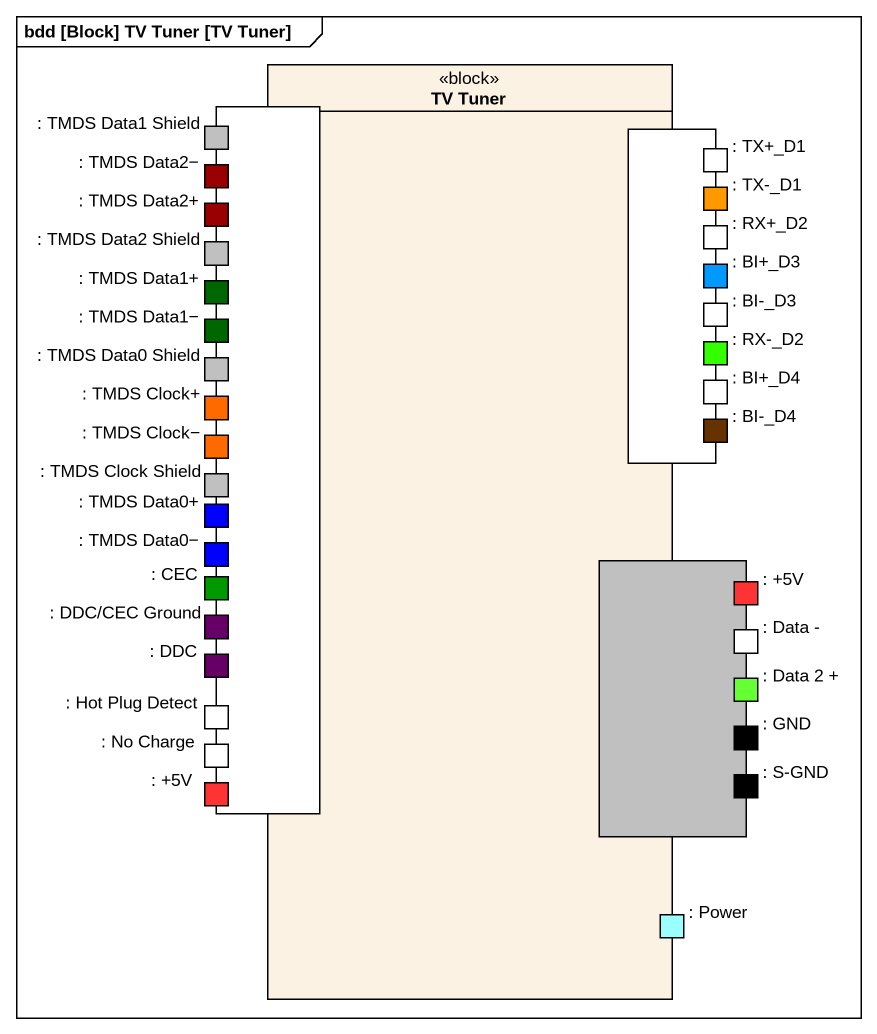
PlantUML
@startuml
mainframe bdd [Block] TV Tuner [TV Tuner]
rectangle "TV Tuner" as TV_Tuner <<block>> {
  port " " as port1
  port " " as port2
  port " " as port3 #C0C0C0
  port ": Power" as Power #99FFFF
}
rectangle ": TMDS Data1 Shield" as TMDS_Data1_Shield #C0C0C0
rectangle ": TMDS Data2−" as TMDS_Data2 #990000
rectangle ": TX+_D1" as TX_D1 #FFFFFF
rectangle ": TMDS Data2+" as TMDS_Data2_2 #990000
rectangle ": TX-_D1" as TX_D1_2 #FF9900
rectangle ": RX+_D2" as RX_D2 #FFFFFF
rectangle ": TMDS Data2 Shield" as TMDS_Data2_Shield #C0C0C0
rectangle ": TMDS Data1+" as TMDS_Data1 #006600
rectangle ": BI+_D3" as BI_D3 #0099FF
rectangle ": BI-_D3" as BI_D3_2 #FFFFFF
rectangle ": TMDS Data1−" as TMDS_Data1_2 #006600
rectangle ": TMDS Data0 Shield" as TMDS_Data0_Shield #C0C0C0
rectangle ": RX-_D2" as RX_D2_2 #33FF00
rectangle ": BI+_D4" as BI_D4 #FFFFFF
rectangle ": TMDS Clock−" as TMDS_Clock #FF6A00
rectangle ": TMDS Clock+" as TMDS_Clock_2 #FF6A00
rectangle ": BI-_D4" as BI_D4_2 #663300
rectangle ": TMDS Clock Shield" as TMDS_Clock_Shield #C0C0C0
rectangle ": TMDS Data0+" as TMDS_Data0 #0000FF
rectangle ": CEC" as CEC #009900
rectangle ": TMDS Data0−" as TMDS_Data0_2 #0000FF
rectangle ": +5V" as p5V #FF3333
rectangle ": DDC/CEC Ground" as DDC_CEC_Ground #660066
rectangle ": DDC" as DDC #660066
rectangle ": Data -" as Data #FFFFFF
rectangle ": Hot Plug Detect" as Hot_Plug_Detect #FFFFFF
rectangle ": No Charge" as No_Charge #FFFFFF
rectangle ": Data 2 +" as Data_2 #66FF33
rectangle ": GND" as GND #000000
rectangle ": +5V" as p5V_2 #FF3333
rectangle ": S-GND" as S_GND #000000
@enduml
